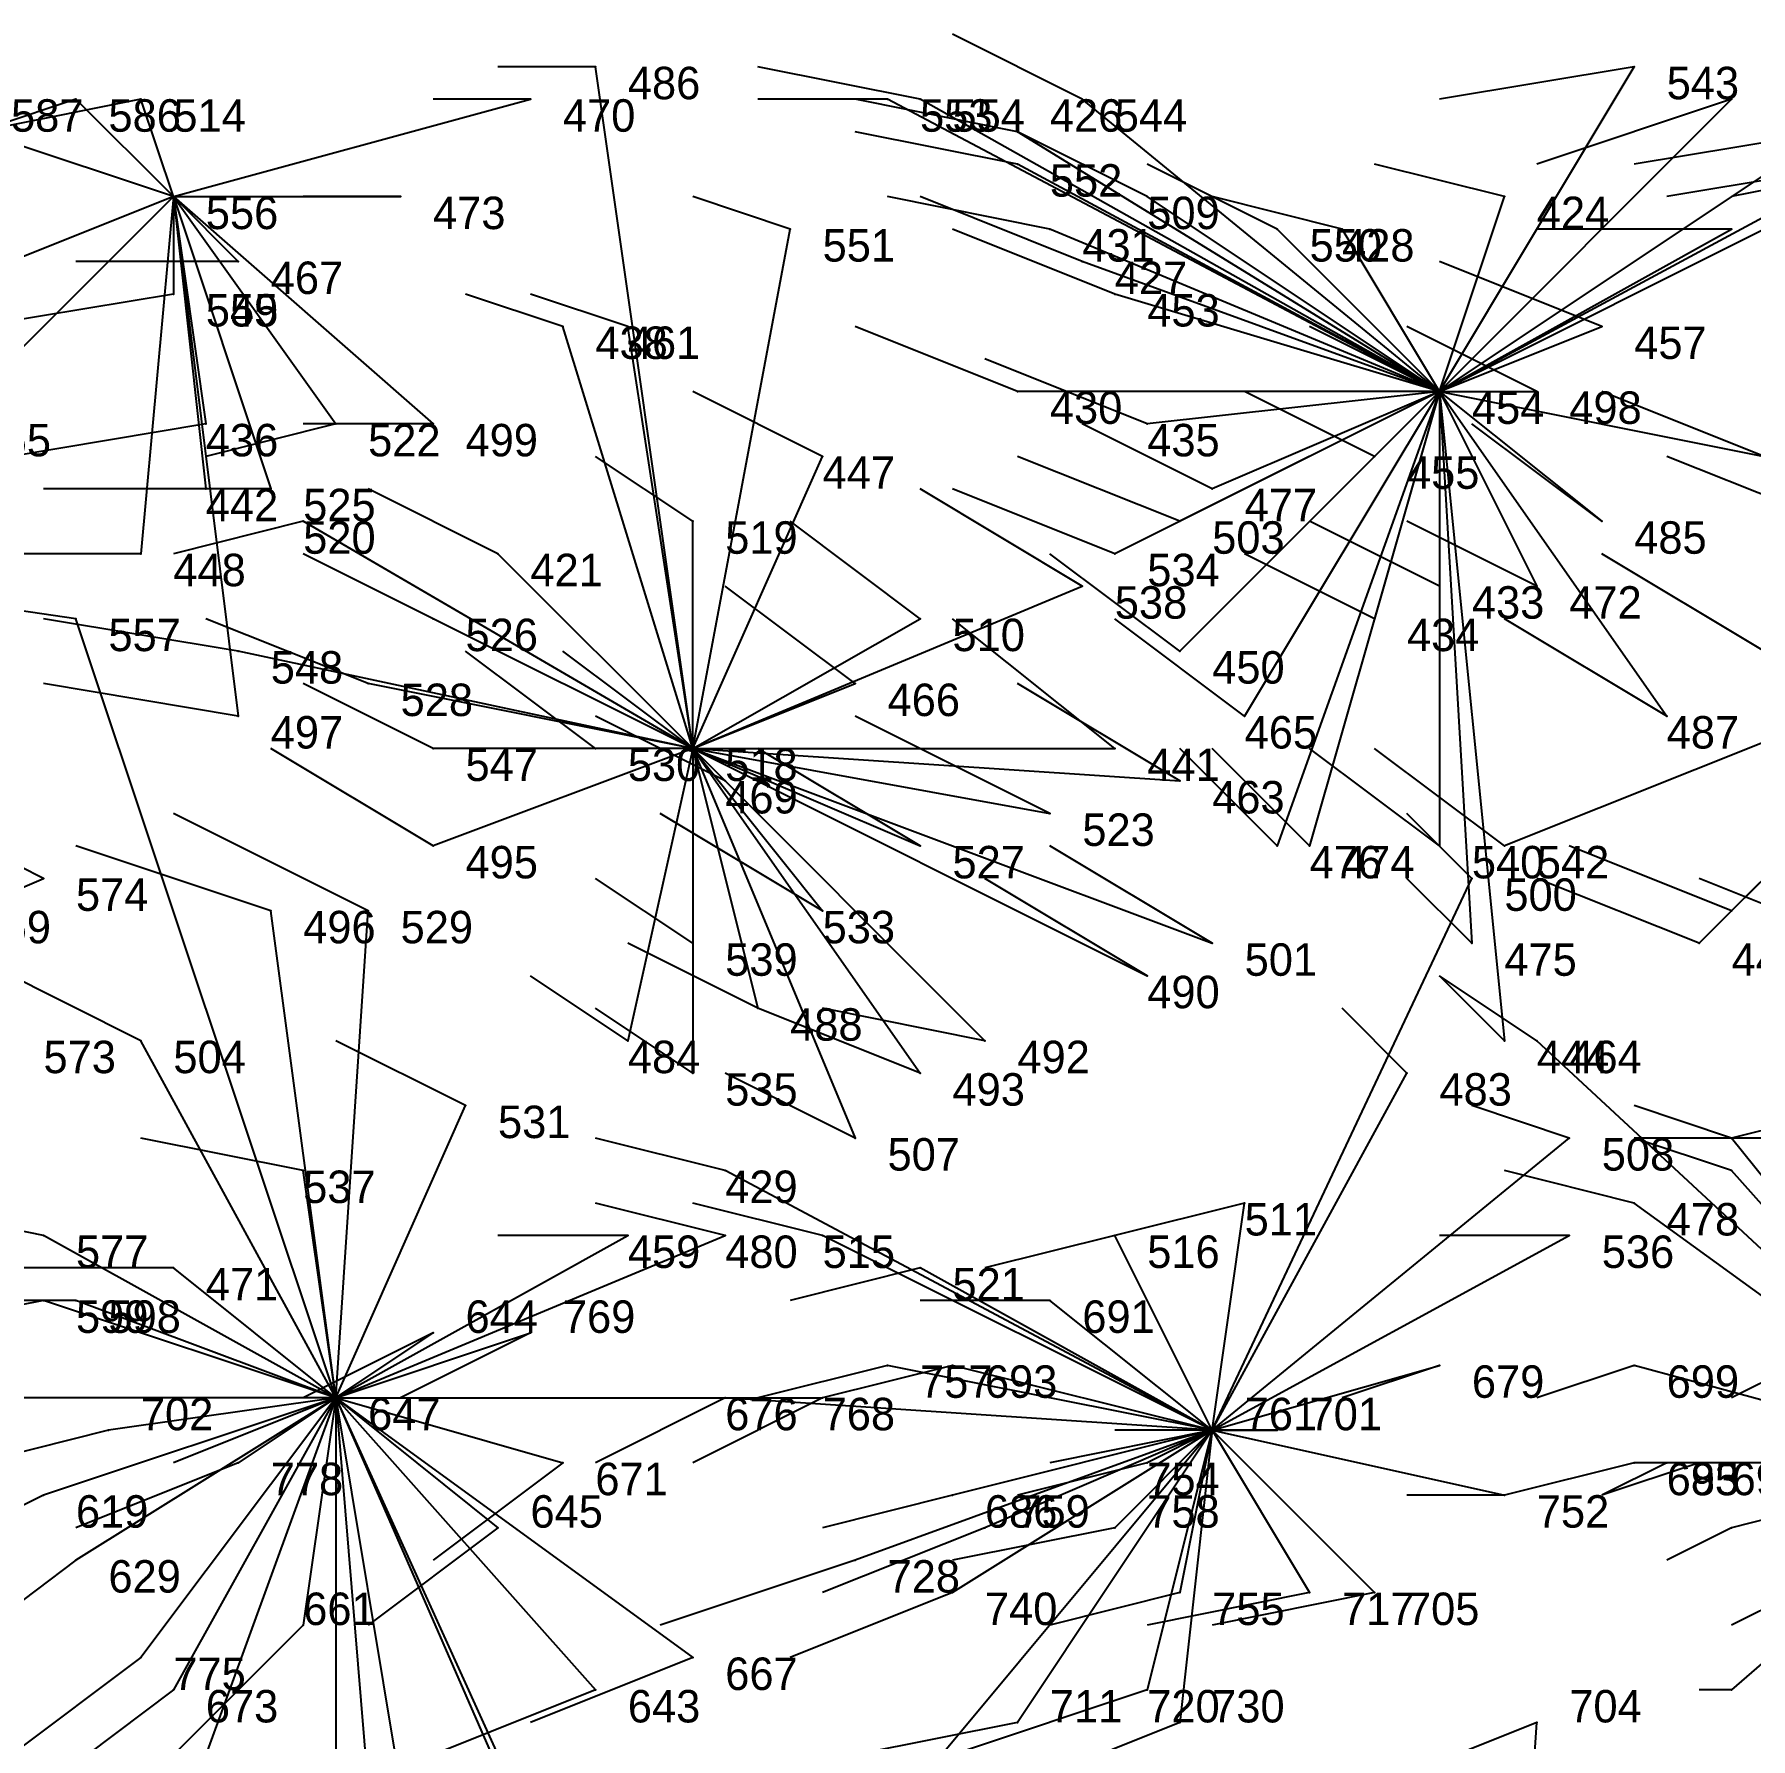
# Model space of a CAD drawing. Extents: x 13.668 to 13.876, y -34.05 to -33.931.
# Drawn here: x 13.7397 to 13.7926, y -33.9835 to -33.931 of the extents above; entities that cross this region are included whole.
import ezdxf

# ---------------------------------------------------------------- set-up
doc = ezdxf.new("R2010")
doc.units = 0
for name, color, linetype in [('Facilities', 3, 'CONTINUOUS'), ('Facilities_lines', 3, 'CONTINUOUS'), ('Normals', 1, 'CONTINUOUS'), ('Source_points', 5, 'CONTINUOUS'), ('Text', 3, 'CONTINUOUS')]:
    doc.layers.add(name, color=color, linetype=linetype)

msp = doc.modelspace()

# ---------------------------------------------------------------- linework, layer by layer
at = {"layer": 'Facilities', "color": 3}
for p in [(13.744, -33.936, -1.217), (13.783, -33.942, -1.215), (13.76, -33.953, -1.216), (13.749, -33.973, -1.216), (13.776, -33.974, -1.215)]:
    msp.add_point(p, dxfattribs=at)
at = {"layer": 'Facilities_lines', "color": 3}
for p, q in [((13.76, -33.953, -1.216), (13.757, -33.932, -1.217)), ((13.783, -33.942, -1.215), (13.789, -33.932, -1.215)), ((13.744, -33.936, -1.217), (13.741, -33.933, -1.217)), ((13.744, -33.936, -1.217), (13.743, -33.933, -1.216)), ((13.744, -33.936, -1.217), (13.755, -33.933, -1.216)), ((13.783, -33.942, -1.215), (13.766, -33.933, -1.216)), ((13.783, -33.942, -1.215), (13.767, -33.933, -1.216)), ((13.783, -33.942, -1.215), (13.772, -33.933, -1.216)), ((13.783, -33.942, -1.215), (13.792, -33.933, -1.215)), ((13.744, -33.936, -1.217), (13.738, -33.934, -1.217)), ((13.783, -33.942, -1.215), (13.77, -33.934, -1.216)), ((13.783, -33.942, -1.215), (13.795, -33.934, -1.215)), ((13.783, -33.942, -1.215), (13.77, -33.935, -1.215)), ((13.783, -33.942, -1.215), (13.796, -33.935, -1.215)), ((13.783, -33.942, -1.215), (13.797, -33.935, -1.215)), ((13.744, -33.936, -1.217), (13.737, -33.943, -1.217)), ((13.744, -33.936, -1.217), (13.743, -33.947, -1.217)), ((13.744, -33.936, -1.217), (13.746, -33.938, -1.216)), ((13.744, -33.936, -1.217), (13.745, -33.943, -1.216)), ((13.744, -33.936, -1.217), (13.745, -33.945, -1.217)), ((13.744, -33.936, -1.217), (13.751, -33.936, -1.216)), ((13.744, -33.936, -1.217), (13.746, -33.952, -1.217)), ((13.744, -33.936, -1.217), (13.752, -33.943, -1.216)), ((13.744, -33.936, -1.217), (13.749, -33.943, -1.217)), ((13.744, -33.936, -1.217), (13.747, -33.945, -1.216)), ((13.744, -33.936, -1.217), (13.744, -33.939, -1.216)), ((13.744, -33.936, -1.217), (13.744, -33.939, -1.217)), ((13.783, -33.942, -1.215), (13.774, -33.936, -1.216)), ((13.783, -33.942, -1.215), (13.785, -33.936, -1.214)), ((13.76, -33.953, -1.216), (13.763, -33.937, -1.216)), ((13.783, -33.942, -1.215), (13.771, -33.937, -1.216)), ((13.783, -33.942, -1.215), (13.778, -33.937, -1.215)), ((13.783, -33.942, -1.215), (13.78, -33.937, -1.215)), ((13.783, -33.942, -1.215), (13.792, -33.937, -1.215)), ((13.783, -33.942, -1.215), (13.772, -33.938, -1.216)), ((13.783, -33.942, -1.215), (13.773, -33.939, -1.216)), ((13.76, -33.953, -1.216), (13.756, -33.94, -1.216)), ((13.76, -33.953, -1.216), (13.758, -33.94, -1.216)), ((13.783, -33.942, -1.215), (13.788, -33.94, -1.215)), ((13.783, -33.942, -1.215), (13.77, -33.942, -1.216)), ((13.783, -33.942, -1.215), (13.773, -33.947, -1.215)), ((13.783, -33.942, -1.215), (13.774, -33.943, -1.216)), ((13.783, -33.942, -1.215), (13.775, -33.95, -1.215)), ((13.783, -33.942, -1.215), (13.775, -33.946, -1.215)), ((13.783, -33.942, -1.215), (13.776, -33.945, -1.216)), ((13.783, -33.942, -1.215), (13.777, -33.952, -1.215)), ((13.783, -33.942, -1.215), (13.778, -33.956, -1.215)), ((13.783, -33.942, -1.215), (13.779, -33.956, -1.215)), ((13.783, -33.942, -1.215), (13.781, -33.949, -1.216)), ((13.783, -33.942, -1.215), (13.781, -33.944, -1.215)), ((13.783, -33.942, -1.215), (13.793, -33.944, -1.215)), ((13.783, -33.942, -1.215), (13.783, -33.948, -1.215)), ((13.783, -33.942, -1.215), (13.785, -33.962, -1.215)), ((13.783, -33.942, -1.215), (13.786, -33.948, -1.215)), ((13.783, -33.942, -1.215), (13.784, -33.959, -1.215)), ((13.783, -33.942, -1.215), (13.788, -33.946, -1.215)), ((13.783, -33.942, -1.215), (13.79, -33.952, -1.216)), ((13.783, -33.942, -1.215), (13.786, -33.942, -1.214)), ((13.783, -33.942, -1.215), (13.783, -33.956, -1.215)), ((13.76, -33.953, -1.216), (13.764, -33.944, -1.216)), ((13.76, -33.953, -1.216), (13.748, -33.946, -1.216)), ((13.76, -33.953, -1.216), (13.76, -33.946, -1.216)), ((13.76, -33.953, -1.216), (13.754, -33.947, -1.217)), ((13.76, -33.953, -1.216), (13.772, -33.948, -1.215)), ((13.749, -33.973, -1.216), (13.741, -33.949, -1.216)), ((13.76, -33.953, -1.216), (13.752, -33.949, -1.216)), ((13.76, -33.953, -1.216), (13.767, -33.949, -1.216)), ((13.76, -33.953, -1.216), (13.746, -33.95, -1.216)), ((13.8, -33.95, -1.214), (13.785, -33.956, -1.214)), ((13.8, -33.95, -1.214), (13.791, -33.959, -1.214)), ((13.8, -33.95, -1.214), (13.792, -33.958, -1.214)), ((13.76, -33.953, -1.216), (13.75, -33.951, -1.216)), ((13.76, -33.953, -1.216), (13.765, -33.951, -1.216)), ((13.76, -33.953, -1.216), (13.752, -33.956, -1.217)), ((13.76, -33.953, -1.216), (13.752, -33.953, -1.216)), ((13.76, -33.953, -1.216), (13.757, -33.953, -1.217)), ((13.76, -33.953, -1.216), (13.758, -33.962, -1.215)), ((13.76, -33.953, -1.216), (13.773, -33.953, -1.216)), ((13.76, -33.953, -1.216), (13.775, -33.954, -1.215)), ((13.76, -33.953, -1.216), (13.774, -33.96, -1.215)), ((13.76, -33.953, -1.216), (13.776, -33.959, -1.215)), ((13.76, -33.953, -1.216), (13.761, -33.954, -1.217)), ((13.76, -33.953, -1.216), (13.762, -33.961, -1.215)), ((13.76, -33.953, -1.216), (13.769, -33.962, -1.215)), ((13.76, -33.953, -1.216), (13.767, -33.963, -1.215)), ((13.76, -33.953, -1.216), (13.765, -33.965, -1.215)), ((13.76, -33.953, -1.216), (13.771, -33.955, -1.214)), ((13.76, -33.953, -1.216), (13.767, -33.956, -1.215)), ((13.76, -33.953, -1.216), (13.764, -33.958, -1.215)), ((13.76, -33.953, -1.216), (13.76, -33.963, -1.216)), ((13.76, -33.953, -1.216), (13.76, -33.959, -1.217)), ((13.733, -33.96, -1.217), (13.74, -33.957, -1.217)), ((13.776, -33.974, -1.215), (13.784, -33.957, -1.214)), ((13.749, -33.973, -1.216), (13.747, -33.958, -1.216)), ((13.749, -33.973, -1.216), (13.75, -33.958, -1.215)), ((13.749, -33.973, -1.216), (13.743, -33.962, -1.216)), ((13.8, -33.975, -1.214), (13.786, -33.962, -1.214)), ((13.776, -33.974, -1.215), (13.782, -33.963, -1.215)), ((13.749, -33.973, -1.216), (13.753, -33.964, -1.215)), ((13.776, -33.974, -1.215), (13.787, -33.965, -1.215)), ((13.8, -33.975, -1.214), (13.792, -33.965, -1.215)), ((13.749, -33.973, -1.216), (13.748, -33.966, -1.215)), ((13.776, -33.974, -1.215), (13.761, -33.966, -1.216)), ((13.8, -33.975, -1.214), (13.792, -33.966, -1.214)), ((13.776, -33.974, -1.215), (13.777, -33.967, -1.214)), ((13.8, -33.975, -1.214), (13.789, -33.967, -1.214)), ((13.749, -33.973, -1.216), (13.74, -33.968, -1.217)), ((13.749, -33.973, -1.216), (13.758, -33.968, -1.215)), ((13.749, -33.973, -1.216), (13.761, -33.968, -1.215)), ((13.776, -33.974, -1.215), (13.764, -33.968, -1.216)), ((13.776, -33.974, -1.215), (13.773, -33.968, -1.215)), ((13.776, -33.974, -1.215), (13.787, -33.968, -1.214)), ((13.749, -33.973, -1.216), (13.744, -33.969, -1.216)), ((13.776, -33.974, -1.215), (13.767, -33.969, -1.216)), ((13.749, -33.973, -1.216), (13.74, -33.97, -1.216)), ((13.749, -33.973, -1.216), (13.741, -33.97, -1.217)), ((13.776, -33.974, -1.215), (13.771, -33.97, -1.215)), ((13.749, -33.973, -1.216), (13.752, -33.971, -1.216)), ((13.749, -33.973, -1.216), (13.755, -33.971, -1.215)), ((13.776, -33.974, -1.215), (13.766, -33.972, -1.215)), ((13.776, -33.974, -1.215), (13.768, -33.972, -1.216)), ((13.776, -33.974, -1.215), (13.783, -33.972, -1.214)), ((13.8, -33.975, -1.214), (13.789, -33.972, -1.215)), ((13.749, -33.973, -1.216), (13.732, -33.973, -1.217)), ((13.749, -33.973, -1.216), (13.74, -33.976, -1.216)), ((13.749, -33.973, -1.216), (13.741, -33.978, -1.217)), ((13.749, -33.973, -1.216), (13.742, -33.974, -1.217)), ((13.749, -33.973, -1.216), (13.743, -33.981, -1.217)), ((13.749, -33.973, -1.216), (13.744, -33.982, -1.216)), ((13.749, -33.973, -1.216), (13.745, -33.984, -1.217)), ((13.749, -33.973, -1.216), (13.746, -33.975, -1.216)), ((13.749, -33.973, -1.216), (13.748, -33.98, -1.216)), ((13.749, -33.973, -1.216), (13.757, -33.982, -1.216)), ((13.749, -33.973, -1.216), (13.754, -33.977, -1.216)), ((13.749, -33.973, -1.216), (13.749, -33.986, -1.216)), ((13.749, -33.973, -1.216), (13.752, -33.991, -1.216)), ((13.749, -33.973, -1.216), (13.749, -33.985, -1.217)), ((13.749, -33.973, -1.216), (13.756, -33.989, -1.216)), ((13.749, -33.973, -1.216), (13.754, -33.984, -1.216)), ((13.749, -33.973, -1.216), (13.75, -33.985, -1.216)), ((13.749, -33.973, -1.216), (13.76, -33.981, -1.215)), ((13.749, -33.973, -1.216), (13.756, -33.975, -1.216)), ((13.749, -33.973, -1.216), (13.764, -33.973, -1.215)), ((13.776, -33.974, -1.215), (13.761, -33.973, -1.216)), ((13.776, -33.974, -1.215), (13.765, -33.978, -1.216)), ((13.776, -33.974, -1.215), (13.766, -33.986, -1.216)), ((13.776, -33.974, -1.215), (13.768, -33.976, -1.216)), ((13.776, -33.974, -1.215), (13.768, -33.979, -1.215)), ((13.776, -33.974, -1.215), (13.769, -33.977, -1.215)), ((13.776, -33.974, -1.215), (13.77, -33.983, -1.215)), ((13.776, -33.974, -1.215), (13.773, -33.977, -1.216)), ((13.776, -33.974, -1.215), (13.774, -33.982, -1.215)), ((13.776, -33.974, -1.215), (13.774, -33.975, -1.214)), ((13.776, -33.974, -1.215), (13.775, -33.983, -1.216)), ((13.776, -33.974, -1.215), (13.775, -33.979, -1.216)), ((13.776, -33.974, -1.215), (13.778, -33.974, -1.214)), ((13.776, -33.974, -1.215), (13.781, -33.979, -1.215)), ((13.776, -33.974, -1.215), (13.779, -33.979, -1.215)), ((13.776, -33.974, -1.215), (13.785, -33.976, -1.214)), ((13.8, -33.975, -1.214), (13.789, -33.975, -1.214)), ((13.8, -33.975, -1.214), (13.79, -33.975, -1.215)), ((13.8, -33.975, -1.214), (13.791, -33.975, -1.214)), ((13.8, -33.975, -1.214), (13.792, -33.977, -1.215)), ((13.8, -33.975, -1.214), (13.792, -33.982, -1.213)), ((13.785, -33.998, -1.215), (13.786, -33.983, -1.215))]:
    msp.add_line(p, q, dxfattribs=at)
at = {"layer": 'Normals', "color": 1}
for p, q in [((13.772, -33.933, -1.216), (13.768, -33.931, -1.116)), ((13.757, -33.932, -1.217), (13.754, -33.932, -1.117)), ((13.767, -33.933, -1.216), (13.762, -33.932, -1.116)), ((13.789, -33.932, -1.215), (13.783, -33.933, -1.115)), ((13.741, -33.933, -1.217), (13.735, -33.935, -1.117)), ((13.743, -33.933, -1.216), (13.738, -33.934, -1.116)), ((13.755, -33.933, -1.216), (13.752, -33.933, -1.116)), ((13.766, -33.933, -1.216), (13.762, -33.933, -1.116)), ((13.77, -33.934, -1.216), (13.765, -33.933, -1.116)), ((13.792, -33.933, -1.215), (13.786, -33.935, -1.115)), ((13.77, -33.935, -1.215), (13.765, -33.934, -1.115)), ((13.774, -33.936, -1.216), (13.77, -33.934, -1.116)), ((13.795, -33.934, -1.215), (13.789, -33.935, -1.115)), ((13.778, -33.937, -1.215), (13.774, -33.935, -1.115)), ((13.785, -33.936, -1.214), (13.781, -33.935, -1.114)), ((13.796, -33.935, -1.215), (13.79, -33.936, -1.115)), ((13.797, -33.935, -1.215), (13.792, -33.936, -1.115)), ((13.744, -33.936, -1.217), (13.739, -33.938, -1.117)), ((13.751, -33.936, -1.216), (13.748, -33.936, -1.116)), ((13.763, -33.937, -1.216), (13.76, -33.936, -1.116)), ((13.771, -33.937, -1.216), (13.766, -33.936, -1.116)), ((13.772, -33.938, -1.216), (13.767, -33.936, -1.116)), ((13.78, -33.937, -1.215), (13.776, -33.936, -1.115)), ((13.773, -33.939, -1.216), (13.768, -33.937, -1.116)), ((13.792, -33.937, -1.215), (13.786, -33.937, -1.115)), ((13.746, -33.938, -1.216), (13.741, -33.938, -1.116)), ((13.788, -33.94, -1.215), (13.783, -33.938, -1.115)), ((13.744, -33.939, -1.216), (13.738, -33.94, -1.116)), ((13.744, -33.939, -1.217), (13.738, -33.94, -1.117)), ((13.756, -33.94, -1.216), (13.753, -33.939, -1.116)), ((13.758, -33.94, -1.216), (13.755, -33.939, -1.116)), ((13.77, -33.942, -1.216), (13.765, -33.94, -1.116)), ((13.783, -33.942, -1.215), (13.779, -33.94, -1.115)), ((13.786, -33.942, -1.214), (13.782, -33.94, -1.114)), ((13.774, -33.943, -1.216), (13.769, -33.941, -1.116)), ((13.764, -33.944, -1.216), (13.76, -33.942, -1.116)), ((13.781, -33.944, -1.215), (13.777, -33.942, -1.115)), ((13.793, -33.944, -1.215), (13.788, -33.942, -1.115)), ((13.745, -33.943, -1.216), (13.739, -33.944, -1.116)), ((13.749, -33.943, -1.217), (13.745, -33.944, -1.117)), ((13.752, -33.943, -1.216), (13.748, -33.943, -1.116)), ((13.776, -33.945, -1.216), (13.772, -33.943, -1.116)), ((13.788, -33.946, -1.215), (13.784, -33.943, -1.115)), ((13.76, -33.946, -1.216), (13.757, -33.944, -1.116)), ((13.775, -33.946, -1.215), (13.77, -33.944, -1.115)), ((13.795, -33.946, -1.214), (13.79, -33.944, -1.114)), ((13.745, -33.945, -1.217), (13.74, -33.945, -1.117)), ((13.747, -33.945, -1.216), (13.742, -33.945, -1.116)), ((13.754, -33.947, -1.217), (13.75, -33.945, -1.117)), ((13.772, -33.948, -1.215), (13.767, -33.945, -1.115)), ((13.773, -33.947, -1.215), (13.768, -33.945, -1.115)), ((13.748, -33.946, -1.216), (13.744, -33.947, -1.116)), ((13.767, -33.949, -1.216), (13.763, -33.946, -1.116)), ((13.783, -33.948, -1.215), (13.779, -33.946, -1.115)), ((13.786, -33.948, -1.215), (13.782, -33.946, -1.115)), ((13.743, -33.947, -1.217), (13.737, -33.947, -1.117)), ((13.752, -33.949, -1.216), (13.748, -33.947, -1.116)), ((13.775, -33.95, -1.215), (13.771, -33.947, -1.115)), ((13.781, -33.949, -1.216), (13.777, -33.947, -1.116)), ((13.793, -33.95, -1.215), (13.788, -33.947, -1.115)), ((13.741, -33.949, -1.216), (13.734, -33.948, -1.116)), ((13.765, -33.951, -1.216), (13.761, -33.948, -1.116)), ((13.746, -33.95, -1.216), (13.74, -33.949, -1.116)), ((13.75, -33.951, -1.216), (13.745, -33.949, -1.116)), ((13.773, -33.953, -1.216), (13.768, -33.949, -1.116)), ((13.777, -33.952, -1.215), (13.773, -33.949, -1.115)), ((13.79, -33.952, -1.216), (13.785, -33.949, -1.116)), ((13.757, -33.953, -1.217), (13.753, -33.95, -1.117)), ((13.76, -33.953, -1.216), (13.756, -33.95, -1.116)), ((13.746, -33.952, -1.217), (13.74, -33.951, -1.117)), ((13.752, -33.953, -1.216), (13.748, -33.951, -1.116)), ((13.775, -33.954, -1.215), (13.77, -33.951, -1.115)), ((13.761, -33.954, -1.217), (13.757, -33.952, -1.117)), ((13.771, -33.955, -1.214), (13.765, -33.952, -1.114)), ((13.752, -33.956, -1.217), (13.747, -33.953, -1.117)), ((13.767, -33.956, -1.215), (13.762, -33.953, -1.115)), ((13.778, -33.956, -1.215), (13.775, -33.953, -1.115)), ((13.779, -33.956, -1.215), (13.776, -33.953, -1.115)), ((13.783, -33.956, -1.215), (13.779, -33.953, -1.115)), ((13.785, -33.956, -1.214), (13.781, -33.953, -1.114)), ((13.74, -33.957, -1.217), (13.734, -33.954, -1.117)), ((13.75, -33.958, -1.215), (13.744, -33.955, -1.115)), ((13.764, -33.958, -1.215), (13.759, -33.955, -1.115)), ((13.784, -33.957, -1.214), (13.782, -33.955, -1.114)), ((13.747, -33.958, -1.216), (13.741, -33.956, -1.116)), ((13.776, -33.959, -1.215), (13.771, -33.956, -1.115)), ((13.792, -33.958, -1.214), (13.787, -33.956, -1.114)), ((13.76, -33.959, -1.217), (13.757, -33.957, -1.117)), ((13.774, -33.96, -1.215), (13.769, -33.957, -1.115)), ((13.784, -33.959, -1.215), (13.782, -33.957, -1.115)), ((13.791, -33.959, -1.214), (13.786, -33.957, -1.114)), ((13.796, -33.959, -1.213), (13.791, -33.957, -1.113)), ((13.743, -33.962, -1.216), (13.737, -33.959, -1.116)), ((13.762, -33.961, -1.215), (13.758, -33.959, -1.115)), ((13.758, -33.962, -1.215), (13.755, -33.96, -1.115)), ((13.785, -33.962, -1.215), (13.783, -33.96, -1.115)), ((13.786, -33.962, -1.214), (13.783, -33.96, -1.114)), ((13.76, -33.963, -1.216), (13.757, -33.961, -1.116)), ((13.767, -33.963, -1.215), (13.762, -33.961, -1.115)), ((13.769, -33.962, -1.215), (13.764, -33.961, -1.115)), ((13.782, -33.963, -1.215), (13.78, -33.961, -1.115)), ((13.753, -33.964, -1.215), (13.749, -33.962, -1.115)), ((13.765, -33.965, -1.215), (13.761, -33.963, -1.115)), ((13.787, -33.965, -1.215), (13.784, -33.964, -1.115)), ((13.792, -33.965, -1.215), (13.789, -33.964, -1.115)), ((13.796, -33.964, -1.214), (13.792, -33.965, -1.114)), ((13.748, -33.966, -1.215), (13.743, -33.965, -1.115)), ((13.761, -33.966, -1.216), (13.757, -33.965, -1.116)), ((13.793, -33.965, -1.214), (13.789, -33.965, -1.114)), ((13.792, -33.966, -1.214), (13.789, -33.965, -1.114)), ((13.789, -33.967, -1.214), (13.785, -33.966, -1.114)), ((13.74, -33.968, -1.217), (13.735, -33.967, -1.117)), ((13.761, -33.968, -1.215), (13.757, -33.967, -1.115)), ((13.764, -33.968, -1.216), (13.76, -33.967, -1.116)), ((13.777, -33.967, -1.214), (13.773, -33.968, -1.114)), ((13.758, -33.968, -1.215), (13.754, -33.968, -1.115)), ((13.773, -33.968, -1.215), (13.769, -33.969, -1.115)), ((13.787, -33.968, -1.214), (13.783, -33.968, -1.114)), ((13.744, -33.969, -1.216), (13.739, -33.969, -1.116)), ((13.767, -33.969, -1.216), (13.763, -33.97, -1.116)), ((13.74, -33.97, -1.216), (13.735, -33.971, -1.116)), ((13.741, -33.97, -1.217), (13.736, -33.97, -1.117)), ((13.771, -33.97, -1.215), (13.767, -33.97, -1.115)), ((13.752, -33.971, -1.216), (13.748, -33.973, -1.116)), ((13.755, -33.971, -1.215), (13.751, -33.973, -1.115)), ((13.766, -33.972, -1.215), (13.762, -33.973, -1.115)), ((13.768, -33.972, -1.216), (13.764, -33.973, -1.116)), ((13.783, -33.972, -1.214), (13.78, -33.973, -1.114)), ((13.789, -33.972, -1.215), (13.786, -33.973, -1.115)), ((13.794, -33.972, -1.214), (13.792, -33.973, -1.114)), ((13.749, -33.973, -1.216), (13.744, -33.975, -1.116)), ((13.761, -33.973, -1.216), (13.757, -33.975, -1.116)), ((13.764, -33.973, -1.215), (13.76, -33.975, -1.115)), ((13.742, -33.974, -1.217), (13.738, -33.975, -1.117)), ((13.776, -33.974, -1.215), (13.771, -33.975, -1.115)), ((13.778, -33.974, -1.214), (13.773, -33.974, -1.114)), ((13.746, -33.975, -1.216), (13.741, -33.977, -1.116)), ((13.756, -33.975, -1.216), (13.752, -33.978, -1.116)), ((13.774, -33.975, -1.214), (13.77, -33.976, -1.114)), ((13.789, -33.975, -1.214), (13.785, -33.976, -1.114)), ((13.79, -33.975, -1.215), (13.788, -33.976, -1.115)), ((13.791, -33.975, -1.214), (13.788, -33.976, -1.114)), ((13.74, -33.976, -1.216), (13.736, -33.978, -1.116)), ((13.768, -33.976, -1.216), (13.764, -33.977, -1.116)), ((13.785, -33.976, -1.214), (13.782, -33.976, -1.114)), ((13.754, -33.977, -1.216), (13.75, -33.98, -1.116)), ((13.769, -33.977, -1.215), (13.764, -33.979, -1.115)), ((13.773, -33.977, -1.216), (13.768, -33.978, -1.116)), ((13.792, -33.977, -1.215), (13.79, -33.978, -1.115)), ((13.741, -33.978, -1.217), (13.737, -33.981, -1.117)), ((13.765, -33.978, -1.216), (13.759, -33.98, -1.116)), ((13.768, -33.979, -1.215), (13.763, -33.981, -1.115)), ((13.775, -33.979, -1.216), (13.771, -33.98, -1.116)), ((13.779, -33.979, -1.215), (13.774, -33.98, -1.115)), ((13.781, -33.979, -1.215), (13.776, -33.98, -1.115)), ((13.794, -33.979, -1.214), (13.792, -33.98, -1.114)), ((13.748, -33.98, -1.216), (13.744, -33.984, -1.116)), ((13.743, -33.981, -1.217), (13.739, -33.984, -1.117)), ((13.76, -33.981, -1.215), (13.755, -33.983, -1.115)), ((13.744, -33.982, -1.216), (13.74, -33.985, -1.116)), ((13.757, -33.982, -1.216), (13.752, -33.984, -1.116)), ((13.774, -33.982, -1.215), (13.768, -33.984, -1.115)), ((13.792, -33.982, -1.213), (13.791, -33.982, -1.113)), ((13.77, -33.983, -1.215), (13.765, -33.984, -1.115)), ((13.775, -33.983, -1.216), (13.77, -33.985, -1.116)), ((13.786, -33.983, -1.215), (13.781, -33.985, -1.115))]:
    msp.add_line(p, q, dxfattribs=at)
at = {"layer": 'Source_points', "color": 5}
for p in [(13.757, -33.932, -1.217), (13.789, -33.932, -1.215), (13.741, -33.933, -1.217), (13.743, -33.933, -1.216), (13.755, -33.933, -1.216), (13.766, -33.933, -1.216), (13.767, -33.933, -1.216), (13.772, -33.933, -1.216), (13.792, -33.933, -1.215), (13.77, -33.934, -1.216), (13.77, -33.935, -1.215), (13.751, -33.936, -1.216), (13.774, -33.936, -1.216), (13.785, -33.936, -1.214), (13.763, -33.937, -1.216), (13.771, -33.937, -1.216), (13.778, -33.937, -1.215), (13.78, -33.937, -1.215), (13.792, -33.937, -1.215), (13.746, -33.938, -1.216), (13.772, -33.938, -1.216), (13.744, -33.939, -1.216), (13.744, -33.939, -1.217), (13.773, -33.939, -1.216), (13.756, -33.94, -1.216), (13.758, -33.94, -1.216), (13.788, -33.94, -1.215), (13.77, -33.942, -1.216), (13.786, -33.942, -1.214), (13.745, -33.943, -1.216), (13.749, -33.943, -1.217), (13.752, -33.943, -1.216), (13.774, -33.943, -1.216), (13.764, -33.944, -1.216), (13.781, -33.944, -1.215), (13.745, -33.945, -1.217), (13.747, -33.945, -1.216), (13.776, -33.945, -1.216), (13.748, -33.946, -1.216), (13.76, -33.946, -1.216), (13.775, -33.946, -1.215), (13.788, -33.946, -1.215), (13.743, -33.947, -1.217), (13.754, -33.947, -1.217), (13.773, -33.947, -1.215), (13.772, -33.948, -1.215), (13.783, -33.948, -1.215), (13.786, -33.948, -1.215), (13.741, -33.949, -1.216), (13.752, -33.949, -1.216), (13.767, -33.949, -1.216), (13.781, -33.949, -1.216), (13.746, -33.95, -1.216), (13.775, -33.95, -1.215), (13.75, -33.951, -1.216), (13.765, -33.951, -1.216), (13.746, -33.952, -1.217), (13.777, -33.952, -1.215), (13.79, -33.952, -1.216), (13.752, -33.953, -1.216), (13.757, -33.953, -1.217), (13.773, -33.953, -1.216), (13.761, -33.954, -1.217), (13.775, -33.954, -1.215), (13.771, -33.955, -1.214), (13.752, -33.956, -1.217), (13.767, -33.956, -1.215), (13.778, -33.956, -1.215), (13.779, -33.956, -1.215), (13.783, -33.956, -1.215), (13.785, -33.956, -1.214), (13.74, -33.957, -1.217), (13.784, -33.957, -1.214), (13.747, -33.958, -1.216), (13.75, -33.958, -1.215), (13.764, -33.958, -1.215), (13.792, -33.958, -1.214), (13.76, -33.959, -1.217), (13.776, -33.959, -1.215), (13.784, -33.959, -1.215), (13.791, -33.959, -1.214), (13.774, -33.96, -1.215), (13.762, -33.961, -1.215), (13.743, -33.962, -1.216), (13.758, -33.962, -1.215), (13.769, -33.962, -1.215), (13.785, -33.962, -1.215), (13.786, -33.962, -1.214), (13.76, -33.963, -1.216), (13.767, -33.963, -1.215), (13.782, -33.963, -1.215), (13.753, -33.964, -1.215), (13.765, -33.965, -1.215), (13.787, -33.965, -1.215), (13.792, -33.965, -1.215), (13.748, -33.966, -1.215), (13.761, -33.966, -1.216), (13.792, -33.966, -1.214), (13.777, -33.967, -1.214), (13.789, -33.967, -1.214), (13.74, -33.968, -1.217), (13.758, -33.968, -1.215), (13.761, -33.968, -1.215), (13.764, -33.968, -1.216), (13.773, -33.968, -1.215), (13.787, -33.968, -1.214), (13.744, -33.969, -1.216), (13.767, -33.969, -1.216), (13.74, -33.97, -1.216), (13.741, -33.97, -1.217), (13.771, -33.97, -1.215), (13.752, -33.971, -1.216), (13.755, -33.971, -1.215), (13.766, -33.972, -1.215), (13.768, -33.972, -1.216), (13.783, -33.972, -1.214), (13.789, -33.972, -1.215), (13.761, -33.973, -1.216), (13.764, -33.973, -1.215), (13.742, -33.974, -1.217), (13.778, -33.974, -1.214), (13.746, -33.975, -1.216), (13.756, -33.975, -1.216), (13.774, -33.975, -1.214), (13.789, -33.975, -1.214), (13.79, -33.975, -1.215), (13.791, -33.975, -1.214), (13.74, -33.976, -1.216), (13.768, -33.976, -1.216), (13.785, -33.976, -1.214), (13.754, -33.977, -1.216), (13.769, -33.977, -1.215), (13.773, -33.977, -1.216), (13.792, -33.977, -1.215), (13.741, -33.978, -1.217), (13.765, -33.978, -1.216), (13.768, -33.979, -1.215), (13.775, -33.979, -1.216), (13.779, -33.979, -1.215), (13.781, -33.979, -1.215), (13.748, -33.98, -1.216), (13.743, -33.981, -1.217), (13.76, -33.981, -1.215), (13.744, -33.982, -1.216), (13.757, -33.982, -1.216), (13.774, -33.982, -1.215), (13.792, -33.982, -1.213), (13.77, -33.983, -1.215), (13.775, -33.983, -1.216), (13.786, -33.983, -1.215)]:
    msp.add_point(p, dxfattribs=at)

# ---------------------------------------------------------------- texts
at = {"layer": 'Text', "color": 3}
for s, p in [('486', (13.758, -33.933, -1.217)), ('543', (13.79, -33.933, -1.215)), ('587', (13.739, -33.934, -1.217)), ('586', (13.742, -33.934, -1.217)), ('514', (13.744, -33.934, -1.216)), ('470', (13.756, -33.934, -1.216)), ('553', (13.767, -33.934, -1.216)), ('554', (13.768, -33.934, -1.216)), ('426', (13.771, -33.934, -1.216)), ('544', (13.773, -33.934, -1.216)), ('552', (13.771, -33.936, -1.215)), ('556', (13.745, -33.937, -1.217)), ('473', (13.752, -33.937, -1.216)), ('509', (13.774, -33.937, -1.216)), ('424', (13.786, -33.937, -1.214)), ('551', (13.764, -33.938, -1.216)), ('431', (13.772, -33.938, -1.216)), ('550', (13.779, -33.938, -1.215)), ('428', (13.78, -33.938, -1.215)), ('467', (13.747, -33.939, -1.216)), ('427', (13.773, -33.939, -1.216)), ('549', (13.745, -33.94, -1.216)), ('555', (13.745, -33.94, -1.217)), ('453', (13.774, -33.94, -1.216)), ('438', (13.757, -33.941, -1.216)), ('461', (13.758, -33.941, -1.216)), ('457', (13.789, -33.941, -1.215)), ('430', (13.771, -33.943, -1.216)), ('454', (13.784, -33.943, -1.215)), ('498', (13.787, -33.943, -1.214)), ('565', (13.738, -33.944, -1.217)), ('436', (13.745, -33.944, -1.216)), ('522', (13.75, -33.944, -1.217)), ('499', (13.753, -33.944, -1.216)), ('435', (13.774, -33.944, -1.216)), ('447', (13.764, -33.945, -1.216)), ('455', (13.782, -33.945, -1.215)), ('442', (13.745, -33.946, -1.217)), ('525', (13.748, -33.946, -1.216)), ('477', (13.777, -33.946, -1.216)), ('520', (13.748, -33.947, -1.216)), ('519', (13.761, -33.947, -1.216)), ('503', (13.776, -33.947, -1.215)), ('485', (13.789, -33.947, -1.215)), ('448', (13.744, -33.948, -1.217)), ('421', (13.755, -33.948, -1.217)), ('534', (13.774, -33.948, -1.215)), ('538', (13.773, -33.949, -1.215)), ('433', (13.784, -33.949, -1.215)), ('472', (13.787, -33.949, -1.215)), ('557', (13.742, -33.95, -1.216)), ('526', (13.753, -33.95, -1.216)), ('510', (13.768, -33.95, -1.216)), ('434', (13.782, -33.95, -1.216)), ('548', (13.747, -33.951, -1.216)), ('450', (13.776, -33.951, -1.215)), ('528', (13.751, -33.952, -1.216)), ('466', (13.766, -33.952, -1.216)), ('497', (13.747, -33.953, -1.217)), ('465', (13.777, -33.953, -1.215)), ('487', (13.79, -33.953, -1.216)), ('547', (13.753, -33.954, -1.216)), ('530', (13.758, -33.954, -1.217)), ('518', (13.761, -33.954, -1.216)), ('441', (13.774, -33.954, -1.216)), ('469', (13.761, -33.955, -1.217)), ('463', (13.776, -33.955, -1.215)), ('523', (13.772, -33.956, -1.214)), ('495', (13.753, -33.957, -1.217)), ('527', (13.768, -33.957, -1.215)), ('476', (13.779, -33.957, -1.215)), ('474', (13.78, -33.957, -1.215)), ('540', (13.784, -33.957, -1.215)), ('542', (13.786, -33.957, -1.214)), ('574', (13.741, -33.958, -1.217)), ('500', (13.785, -33.958, -1.214)), ('569', (13.738, -33.959, -1.217)), ('496', (13.748, -33.959, -1.216)), ('529', (13.751, -33.959, -1.215)), ('533', (13.764, -33.959, -1.215)), ('539', (13.761, -33.96, -1.217)), ('501', (13.777, -33.96, -1.215)), ('475', (13.785, -33.96, -1.215)), ('449', (13.792, -33.96, -1.214)), ('490', (13.774, -33.961, -1.215)), ('488', (13.763, -33.962, -1.215)), ('573', (13.74, -33.963, -1.216)), ('504', (13.744, -33.963, -1.216)), ('484', (13.758, -33.963, -1.215)), ('492', (13.77, -33.963, -1.215)), ('444', (13.786, -33.963, -1.215)), ('464', (13.787, -33.963, -1.214)), ('535', (13.761, -33.964, -1.216)), ('493', (13.768, -33.964, -1.215)), ('483', (13.783, -33.964, -1.215)), ('531', (13.754, -33.965, -1.215)), ('507', (13.766, -33.966, -1.215)), ('508', (13.788, -33.966, -1.215)), ('537', (13.748, -33.967, -1.215)), ('429', (13.761, -33.967, -1.216)), ('511', (13.777, -33.968, -1.214)), ('478', (13.79, -33.968, -1.214)), ('577', (13.741, -33.969, -1.217)), ('459', (13.758, -33.969, -1.215)), ('480', (13.761, -33.969, -1.215)), ('515', (13.764, -33.969, -1.216)), ('516', (13.774, -33.969, -1.215)), ('536', (13.788, -33.969, -1.214)), ('471', (13.745, -33.97, -1.216)), ('521', (13.768, -33.97, -1.216)), ('599', (13.741, -33.971, -1.216)), ('598', (13.742, -33.971, -1.217)), ('644', (13.753, -33.971, -1.216)), ('769', (13.756, -33.971, -1.215)), ('691', (13.772, -33.971, -1.215)), ('757', (13.767, -33.973, -1.215)), ('693', (13.769, -33.973, -1.216)), ('679', (13.784, -33.973, -1.214)), ('699', (13.79, -33.973, -1.215)), ('702', (13.743, -33.974, -1.217)), ('647', (13.75, -33.974, -1.216)), ('676', (13.761, -33.974, -1.216)), ('768', (13.764, -33.974, -1.215)), ('761', (13.777, -33.974, -1.215)), ('701', (13.779, -33.974, -1.214)), ('778', (13.747, -33.976, -1.216)), ('671', (13.757, -33.976, -1.216)), ('754', (13.774, -33.976, -1.214)), ('683', (13.79, -33.976, -1.214)), ('695', (13.79, -33.976, -1.215)), ('697', (13.792, -33.976, -1.214)), ('619', (13.741, -33.977, -1.216)), ('645', (13.755, -33.977, -1.216)), ('686', (13.769, -33.977, -1.216)), ('759', (13.77, -33.977, -1.215)), ('758', (13.774, -33.977, -1.216)), ('752', (13.786, -33.977, -1.214)), ('629', (13.742, -33.979, -1.217)), ('728', (13.766, -33.979, -1.216)), ('661', (13.748, -33.98, -1.216)), ('740', (13.769, -33.98, -1.215)), ('755', (13.776, -33.98, -1.216)), ('717', (13.78, -33.98, -1.215)), ('705', (13.782, -33.98, -1.215)), ('775', (13.744, -33.982, -1.217)), ('667', (13.761, -33.982, -1.215)), ('673', (13.745, -33.983, -1.216)), ('643', (13.758, -33.983, -1.216)), ('711', (13.771, -33.983, -1.215)), ('720', (13.774, -33.983, -1.215)), ('730', (13.776, -33.983, -1.216)), ('704', (13.787, -33.983, -1.215))]:
    msp.add_text(s, height=0.001, dxfattribs=at).set_placement(p)

doc.saveas('drawing.dxf')
